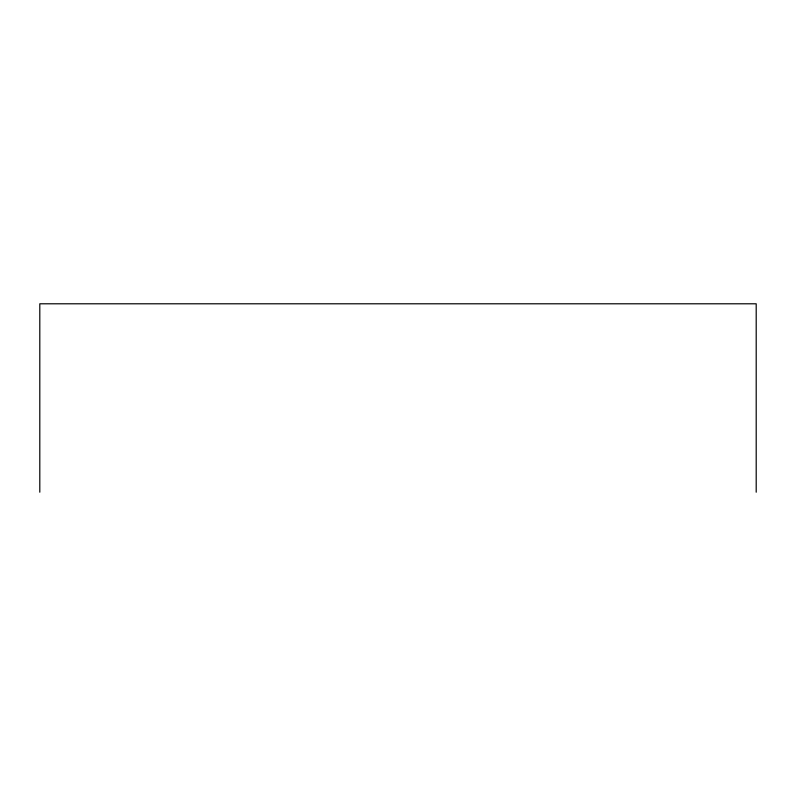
<?xml version="1.0" encoding="UTF-8"?>
<svg xmlns="http://www.w3.org/2000/svg" width="796" height="796" viewBox="0 0 796 796"><rect width="100%" height="100%" fill="white"/><g stroke="black" fill="none" stroke-linecap="round" stroke-linejoin="round"><path stroke-width="1.19" d="M756.2 492.207L756.2 303.793L39.8 303.793L39.8 492.207"/></g></svg>
